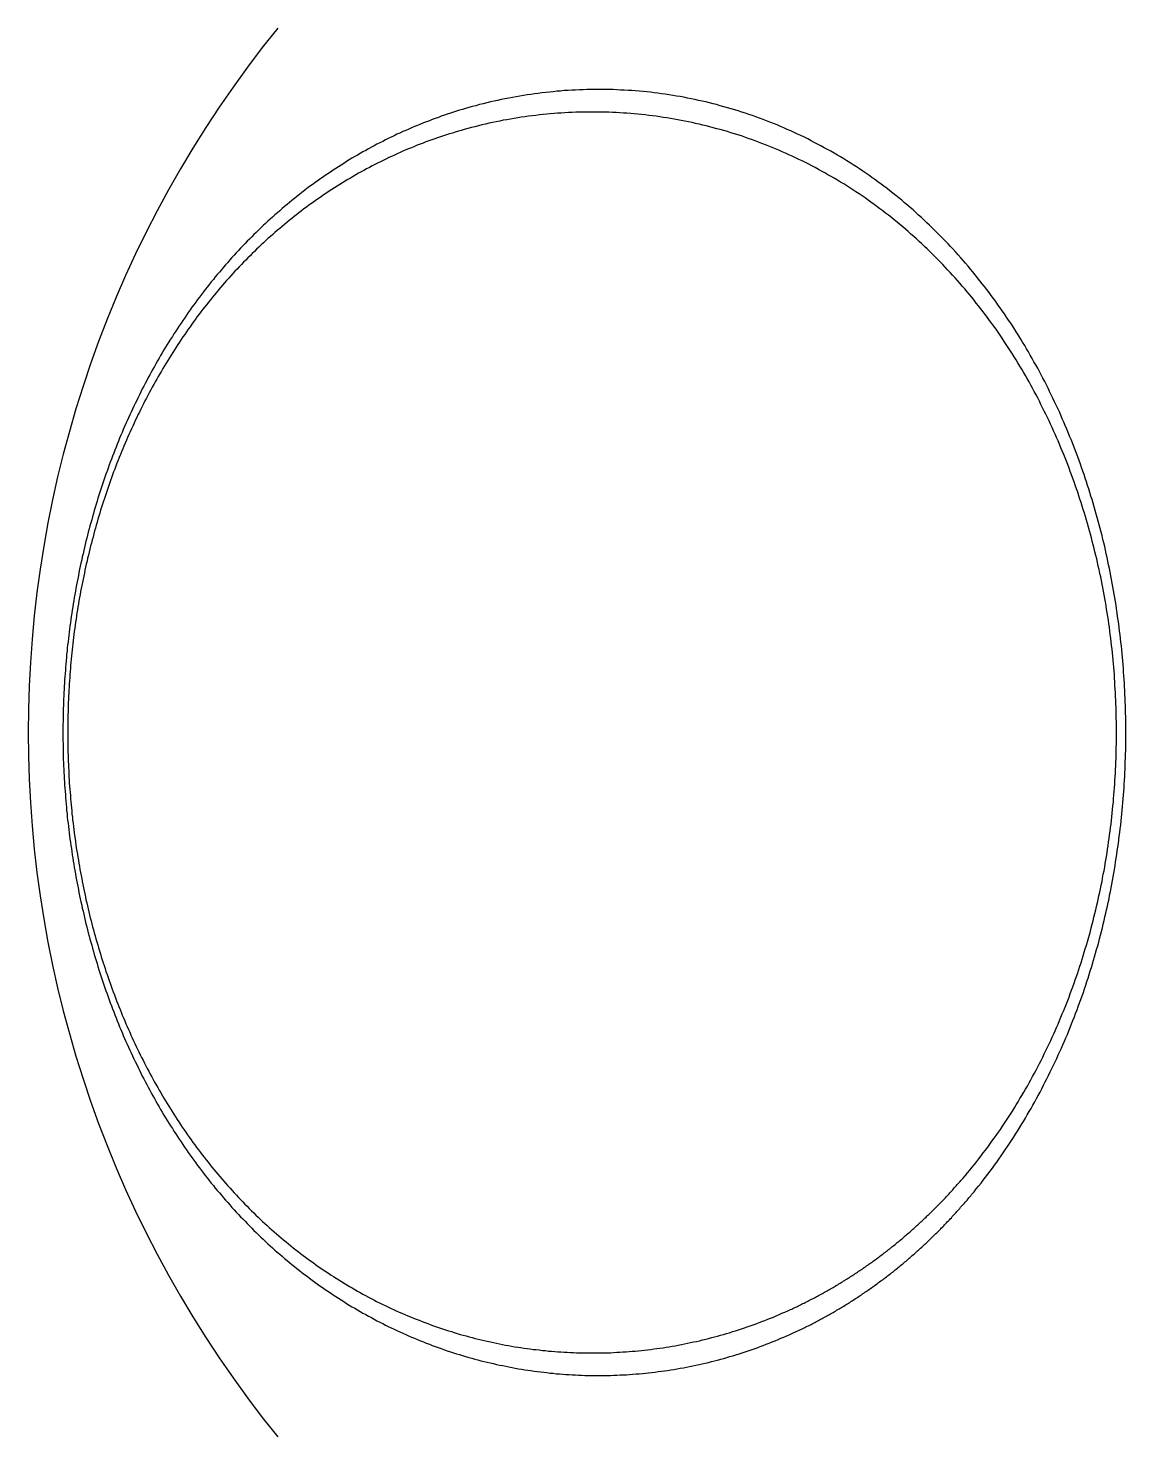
# Model space of a CAD drawing. Header units: millimetres. Extents: x 0 to 3800, y -67 to 2530.
# Drawn here: x 3385.01 to 3393.63, y 900.53 to 911.59 of the extents above; entities that cross this region are included whole.
import ezdxf

# ---------------------------------------------------------------- set-up
doc = ezdxf.new("R2010")
doc.units = ezdxf.units.MM
doc.layers.add('내부선 및 부속', color=4, linetype='Continuous')

msp = doc.modelspace()

# ---------------------------------------------------------------- linework, layer by layer
at = {"layer": '내부선 및 부속', "linetype": 'Continuous', "flags": 128}
for points in [[(3392.416, 902.432), (3392.435, 902.455), (3392.453, 902.478), (3392.471, 902.5), (3392.49, 902.523), (3392.508, 902.547), (3392.526, 902.57), (3392.543, 902.593), (3392.561, 902.617), (3392.579, 902.64), (3392.596, 902.664), (3392.613, 902.688), (3392.63, 902.712), (3392.647, 902.736), (3392.664, 902.76), (3392.68, 902.784), (3392.697, 902.809), (3392.713, 902.833), (3392.729, 902.858), (3392.745, 902.882), (3392.761, 902.907), (3392.777, 902.932), (3392.792, 902.957), (3392.808, 902.982), (3392.823, 903.007), (3392.838, 903.033), (3392.853, 903.058), (3392.868, 903.084), (3392.883, 903.109), (3392.897, 903.135), (3392.912, 903.161), (3392.926, 903.186), (3392.94, 903.212), (3392.954, 903.238), (3392.968, 903.264), (3392.981, 903.291), (3392.995, 903.317), (3393.008, 903.343), (3393.021, 903.369), (3393.034, 903.396), (3393.047, 903.422), (3393.06, 903.449), (3393.073, 903.476), (3393.085, 903.502), (3393.097, 903.529), (3393.11, 903.556), (3393.122, 903.583), (3393.133, 903.61), (3393.145, 903.637), (3393.157, 903.664), (3393.168, 903.691), (3393.179, 903.719), (3393.19, 903.746), (3393.201, 903.773), (3393.212, 903.8), (3393.223, 903.828), (3393.233, 903.855), (3393.244, 903.883), (3393.254, 903.91), (3393.264, 903.938), (3393.274, 903.966), (3393.284, 903.993), (3393.294, 904.021), (3393.303, 904.049), (3393.312, 904.077), (3393.322, 904.105), (3393.331, 904.133), (3393.34, 904.161), (3393.348, 904.189), (3393.357, 904.217), (3393.366, 904.245), (3393.374, 904.273), (3393.382, 904.301), (3393.39, 904.329), (3393.398, 904.357), (3393.406, 904.386), (3393.414, 904.414), (3393.421, 904.442), (3393.428, 904.471), (3393.436, 904.499), (3393.443, 904.528), (3393.45, 904.556), (3393.456, 904.585), (3393.463, 904.613), (3393.47, 904.642), (3393.476, 904.67), (3393.482, 904.699), (3393.489, 904.728), (3393.495, 904.756), (3393.5, 904.785), (3393.506, 904.814), (3393.512, 904.843), (3393.517, 904.871), (3393.523, 904.9), (3393.528, 904.929), (3393.533, 904.958), (3393.538, 904.987), (3393.543, 905.016), (3393.547, 905.045), (3393.552, 905.074), (3393.556, 905.103), (3393.556, 905.103), (3393.56, 905.132), (3393.565, 905.161), (3393.569, 905.19), (3393.572, 905.219), (3393.576, 905.248), (3393.58, 905.277), (3393.583, 905.306), (3393.587, 905.336), (3393.59, 905.365), (3393.593, 905.394), (3393.596, 905.423), (3393.599, 905.452), (3393.601, 905.482), (3393.604, 905.511), (3393.606, 905.54), (3393.608, 905.569), (3393.611, 905.599), (3393.613, 905.628), (3393.615, 905.657), (3393.616, 905.687), (3393.618, 905.716), (3393.619, 905.745), (3393.621, 905.774), (3393.622, 905.804), (3393.623, 905.833), (3393.624, 905.862), (3393.625, 905.892), (3393.626, 905.921), (3393.626, 905.95), (3393.627, 905.98), (3393.627, 906.009), (3393.627, 906.039), (3393.627, 906.068), (3393.627, 906.097), (3393.627, 906.127), (3393.626, 906.156), (3393.626, 906.185), (3393.625, 906.215), (3393.625, 906.244), (3393.624, 906.273), (3393.623, 906.303), (3393.621, 906.332), (3393.62, 906.361), (3393.619, 906.391), (3393.617, 906.42), (3393.616, 906.449), (3393.614, 906.478), (3393.612, 906.508), (3393.61, 906.537), (3393.608, 906.566), (3393.605, 906.596), (3393.603, 906.625), (3393.6, 906.654), (3393.598, 906.683), (3393.595, 906.712), (3393.592, 906.742), (3393.589, 906.771), (3393.585, 906.8), (3393.582, 906.829), (3393.578, 906.858), (3393.575, 906.887), (3393.571, 906.916), (3393.567, 906.945), (3393.563, 906.974), (3393.559, 907.003), (3393.555, 907.032), (3393.55, 907.061), (3393.545, 907.09), (3393.541, 907.119), (3393.536, 907.148), (3393.531, 907.177), (3393.526, 907.206), (3393.521, 907.235), (3393.515, 907.264), (3393.51, 907.293), (3393.504, 907.321), (3393.498, 907.35), (3393.492, 907.379), (3393.486, 907.408), (3393.48, 907.436), (3393.474, 907.465), (3393.467, 907.493), (3393.461, 907.522), (3393.454, 907.551), (3393.447, 907.579), (3393.44, 907.608), (3393.433, 907.636), (3393.425, 907.665), (3393.418, 907.693), (3393.41, 907.721), (3393.403, 907.75), (3393.395, 907.778), (3393.387, 907.806), (3393.379, 907.834), (3393.37, 907.863), (3393.362, 907.891), (3393.353, 907.919), (3393.345, 907.947), (3393.336, 907.975), (3393.327, 908.003), (3393.327, 908.003), (3393.318, 908.031), (3393.308, 908.059), (3393.299, 908.087), (3393.289, 908.115), (3393.28, 908.142), (3393.27, 908.17), (3393.26, 908.198), (3393.25, 908.226), (3393.239, 908.253), (3393.229, 908.281), (3393.218, 908.308), (3393.208, 908.336), (3393.197, 908.363), (3393.186, 908.39), (3393.175, 908.418), (3393.163, 908.445), (3393.152, 908.472), (3393.14, 908.499), (3393.128, 908.526), (3393.117, 908.553), (3393.105, 908.58), (3393.092, 908.607), (3393.08, 908.633), (3393.068, 908.66), (3393.055, 908.687), (3393.042, 908.713), (3393.029, 908.74), (3393.016, 908.766), (3393.003, 908.792), (3392.99, 908.819), (3392.976, 908.845), (3392.962, 908.871), (3392.949, 908.897), (3392.935, 908.923), (3392.92, 908.949), (3392.906, 908.974), (3392.892, 909), (3392.877, 909.026), (3392.862, 909.051), (3392.848, 909.076), (3392.833, 909.102), (3392.817, 909.127), (3392.802, 909.152), (3392.787, 909.177), (3392.771, 909.202), (3392.755, 909.227), (3392.739, 909.252), (3392.723, 909.276), (3392.707, 909.301), (3392.69, 909.325), (3392.674, 909.35), (3392.657, 909.374), (3392.64, 909.398), (3392.623, 909.422), (3392.606, 909.446), (3392.589, 909.47), (3392.571, 909.494), (3392.554, 909.517), (3392.536, 909.541), (3392.518, 909.564), (3392.5, 909.587), (3392.482, 909.61), (3392.463, 909.634), (3392.445, 909.656), (3392.426, 909.679), (3392.407, 909.702), (3392.388, 909.724), (3392.369, 909.747), (3392.35, 909.769), (3392.331, 909.791), (3392.311, 909.813), (3392.291, 909.835), (3392.271, 909.857), (3392.251, 909.878), (3392.231, 909.9), (3392.211, 909.921), (3392.19, 909.942), (3392.17, 909.963), (3392.149, 909.984), (3392.128, 910.005), (3392.107, 910.026), (3392.086, 910.046), (3392.065, 910.066), (3392.043, 910.087), (3392.022, 910.107), (3392, 910.126), (3391.978, 910.146), (3391.956, 910.166), (3391.934, 910.185), (3391.912, 910.204), (3391.889, 910.223), (3391.867, 910.242), (3391.844, 910.261), (3391.821, 910.279), (3391.798, 910.298), (3391.775, 910.316), (3391.752, 910.334), (3391.728, 910.352), (3391.705, 910.369), (3391.681, 910.387), (3391.681, 910.387), (3391.657, 910.404), (3391.633, 910.421), (3391.609, 910.438), (3391.585, 910.455), (3391.561, 910.471), (3391.536, 910.488), (3391.512, 910.504), (3391.487, 910.52), (3391.462, 910.536), (3391.437, 910.551), (3391.412, 910.567), (3391.387, 910.582), (3391.362, 910.597), (3391.336, 910.612), (3391.311, 910.627), (3391.285, 910.641), (3391.259, 910.655), (3391.233, 910.669), (3391.207, 910.683), (3391.181, 910.697), (3391.155, 910.71), (3391.129, 910.724), (3391.103, 910.737), (3391.076, 910.75), (3391.049, 910.762), (3391.023, 910.775), (3390.996, 910.787), (3390.969, 910.799), (3390.942, 910.811), (3390.915, 910.822), (3390.888, 910.834), (3390.861, 910.845), (3390.833, 910.856), (3390.806, 910.866), (3390.779, 910.877), (3390.751, 910.887), (3390.723, 910.897), (3390.696, 910.907), (3390.668, 910.917), (3390.64, 910.926), (3390.612, 910.935), (3390.584, 910.944), (3390.556, 910.953), (3390.528, 910.961), (3390.499, 910.969), (3390.471, 910.977), (3390.443, 910.985), (3390.414, 910.993), (3390.386, 911), (3390.357, 911.007), (3390.329, 911.014), (3390.3, 911.021), (3390.271, 911.027), (3390.243, 911.033), (3390.214, 911.039), (3390.185, 911.045), (3390.156, 911.051), (3390.127, 911.056), (3390.098, 911.061), (3390.069, 911.066), (3390.04, 911.07), (3390.011, 911.075), (3389.982, 911.079), (3389.953, 911.083), (3389.924, 911.086), (3389.894, 911.09), (3389.865, 911.093), (3389.836, 911.096), (3389.806, 911.098), (3389.777, 911.101), (3389.748, 911.103), (3389.718, 911.105), (3389.689, 911.107), (3389.66, 911.108), (3389.63, 911.11), (3389.601, 911.111), (3389.571, 911.111), (3389.542, 911.112), (3389.513, 911.112), (3389.483, 911.112), (3389.454, 911.112), (3389.424, 911.112), (3389.395, 911.111), (3389.365, 911.11), (3389.336, 911.109), (3389.306, 911.108), (3389.277, 911.106), (3389.248, 911.105), (3389.218, 911.103), (3389.189, 911.1), (3389.16, 911.098), (3389.13, 911.095), (3389.101, 911.092), (3389.072, 911.089), (3389.042, 911.086), (3389.013, 911.082), (3388.984, 911.078), (3388.955, 911.074), (3388.926, 911.07), (3388.897, 911.065), (3388.897, 911.065), (3388.868, 911.06), (3388.839, 911.055), (3388.81, 911.05), (3388.781, 911.045), (3388.752, 911.039), (3388.723, 911.033), (3388.694, 911.027), (3388.666, 911.021), (3388.637, 911.014), (3388.609, 911.007), (3388.58, 911), (3388.552, 910.993), (3388.523, 910.985), (3388.495, 910.978), (3388.467, 910.97), (3388.467, 910.97)], [(3388.467, 910.97), (3388.443, 910.963), (3388.419, 910.956), (3388.395, 910.949), (3388.371, 910.941), (3388.347, 910.934), (3388.323, 910.926), (3388.299, 910.918), (3388.276, 910.91), (3388.252, 910.902), (3388.229, 910.893), (3388.205, 910.885), (3388.181, 910.876), (3388.158, 910.867), (3388.135, 910.858), (3388.111, 910.849), (3388.088, 910.84), (3388.065, 910.83), (3388.042, 910.821), (3388.019, 910.811), (3387.996, 910.801), (3387.973, 910.791), (3387.95, 910.781), (3387.927, 910.77), (3387.904, 910.76), (3387.882, 910.749), (3387.859, 910.738), (3387.836, 910.727), (3387.814, 910.716), (3387.792, 910.705), (3387.769, 910.694), (3387.747, 910.682), (3387.725, 910.67), (3387.703, 910.659), (3387.681, 910.647), (3387.659, 910.634), (3387.637, 910.622), (3387.615, 910.61), (3387.593, 910.597), (3387.572, 910.585), (3387.55, 910.572), (3387.529, 910.559), (3387.507, 910.546), (3387.486, 910.532), (3387.465, 910.519), (3387.444, 910.506), (3387.423, 910.492), (3387.402, 910.478), (3387.381, 910.464), (3387.36, 910.45), (3387.34, 910.436), (3387.319, 910.422), (3387.299, 910.407), (3387.278, 910.393), (3387.258, 910.378), (3387.238, 910.364), (3387.218, 910.349), (3387.197, 910.334), (3387.178, 910.318), (3387.158, 910.303), (3387.138, 910.288), (3387.118, 910.272), (3387.099, 910.257), (3387.079, 910.241), (3387.06, 910.225), (3387.041, 910.209), (3387.021, 910.193), (3387.002, 910.177), (3386.983, 910.16), (3386.965, 910.144), (3386.946, 910.127), (3386.927, 910.11), (3386.908, 910.094), (3386.89, 910.077), (3386.872, 910.06), (3386.853, 910.043), (3386.835, 910.025), (3386.817, 910.008), (3386.799, 909.99), (3386.781, 909.973), (3386.764, 909.955), (3386.746, 909.937), (3386.728, 909.92), (3386.711, 909.902), (3386.693, 909.884), (3386.676, 909.865), (3386.659, 909.847), (3386.642, 909.829), (3386.625, 909.81), (3386.608, 909.792), (3386.592, 909.773), (3386.575, 909.754), (3386.558, 909.735), (3386.542, 909.716), (3386.526, 909.697), (3386.509, 909.678), (3386.493, 909.659), (3386.477, 909.64), (3386.462, 909.62), (3386.446, 909.601), (3386.43, 909.581), (3386.43, 909.581), (3386.415, 909.562), (3386.399, 909.542), (3386.384, 909.522), (3386.369, 909.502), (3386.354, 909.482), (3386.338, 909.462), (3386.324, 909.442), (3386.309, 909.422), (3386.294, 909.402), (3386.28, 909.381), (3386.265, 909.361), (3386.251, 909.34), (3386.237, 909.32), (3386.222, 909.299), (3386.208, 909.278), (3386.194, 909.257), (3386.181, 909.236), (3386.167, 909.215), (3386.153, 909.194), (3386.14, 909.173), (3386.126, 909.152), (3386.113, 909.131), (3386.1, 909.109), (3386.087, 909.088), (3386.074, 909.067), (3386.061, 909.045), (3386.048, 909.024), (3386.036, 909.002), (3386.023, 908.98), (3386.011, 908.958), (3385.999, 908.937), (3385.986, 908.915), (3385.974, 908.893), (3385.962, 908.871), (3385.951, 908.849), (3385.939, 908.826), (3385.927, 908.804), (3385.916, 908.782), (3385.904, 908.76), (3385.893, 908.737), (3385.882, 908.715), (3385.871, 908.692), (3385.86, 908.67), (3385.849, 908.647), (3385.838, 908.625), (3385.827, 908.602), (3385.817, 908.579), (3385.806, 908.557), (3385.796, 908.534), (3385.786, 908.511), (3385.775, 908.488), (3385.765, 908.465), (3385.755, 908.442), (3385.746, 908.419), (3385.736, 908.396), (3385.726, 908.373), (3385.717, 908.35), (3385.707, 908.326), (3385.698, 908.303), (3385.689, 908.28), (3385.68, 908.256), (3385.671, 908.233), (3385.662, 908.21), (3385.653, 908.186), (3385.645, 908.163), (3385.636, 908.139), (3385.628, 908.115), (3385.619, 908.092), (3385.611, 908.068), (3385.603, 908.044), (3385.595, 908.021), (3385.587, 907.997), (3385.579, 907.973), (3385.571, 907.949), (3385.564, 907.925), (3385.556, 907.902), (3385.549, 907.878), (3385.542, 907.854), (3385.534, 907.83), (3385.527, 907.806), (3385.52, 907.782), (3385.513, 907.757), (3385.507, 907.733), (3385.5, 907.709), (3385.493, 907.685), (3385.487, 907.661), (3385.48, 907.636), (3385.474, 907.612), (3385.468, 907.588), (3385.462, 907.564), (3385.456, 907.539), (3385.45, 907.515), (3385.444, 907.491), (3385.439, 907.466), (3385.433, 907.442), (3385.428, 907.417), (3385.422, 907.393), (3385.417, 907.368), (3385.412, 907.344), (3385.407, 907.319), (3385.407, 907.319), (3385.402, 907.295), (3385.397, 907.27), (3385.392, 907.245), (3385.388, 907.221), (3385.383, 907.196), (3385.379, 907.172), (3385.374, 907.147), (3385.37, 907.122), (3385.366, 907.097), (3385.362, 907.073), (3385.358, 907.048), (3385.354, 907.023), (3385.35, 906.998), (3385.346, 906.974), (3385.343, 906.949), (3385.339, 906.924), (3385.336, 906.899), (3385.333, 906.874), (3385.33, 906.85), (3385.327, 906.825), (3385.324, 906.8), (3385.321, 906.775), (3385.318, 906.75), (3385.315, 906.725), (3385.313, 906.7), (3385.31, 906.675), (3385.308, 906.65), (3385.306, 906.625), (3385.304, 906.6), (3385.302, 906.575), (3385.3, 906.55), (3385.298, 906.525), (3385.296, 906.5), (3385.294, 906.475), (3385.293, 906.45), (3385.291, 906.425), (3385.29, 906.4), (3385.289, 906.375), (3385.287, 906.35), (3385.286, 906.325), (3385.285, 906.3), (3385.285, 906.275), (3385.284, 906.25), (3385.283, 906.225), (3385.282, 906.2), (3385.282, 906.175), (3385.282, 906.15), (3385.281, 906.125), (3385.281, 906.1), (3385.281, 906.075), (3385.281, 906.05), (3385.281, 906.024), (3385.281, 905.999), (3385.282, 905.974), (3385.282, 905.949), (3385.282, 905.924), (3385.283, 905.899), (3385.284, 905.874), (3385.284, 905.849), (3385.285, 905.824), (3385.286, 905.799), (3385.287, 905.774), (3385.289, 905.749), (3385.29, 905.724), (3385.291, 905.699), (3385.293, 905.674), (3385.294, 905.649), (3385.296, 905.624), (3385.298, 905.599), (3385.3, 905.574), (3385.302, 905.549), (3385.304, 905.524), (3385.306, 905.499), (3385.308, 905.474), (3385.31, 905.449), (3385.313, 905.424), (3385.315, 905.399), (3385.318, 905.374), (3385.321, 905.349), (3385.324, 905.324), (3385.327, 905.3), (3385.33, 905.275), (3385.333, 905.25), (3385.336, 905.225), (3385.34, 905.2), (3385.343, 905.175), (3385.347, 905.151), (3385.35, 905.126), (3385.354, 905.101), (3385.358, 905.076), (3385.362, 905.051), (3385.366, 905.027), (3385.37, 905.002), (3385.374, 904.977), (3385.379, 904.953), (3385.383, 904.928), (3385.388, 904.903), (3385.392, 904.879), (3385.397, 904.854), (3385.402, 904.829), (3385.402, 904.829), (3385.407, 904.805), (3385.412, 904.78), (3385.417, 904.756), (3385.422, 904.731), (3385.428, 904.707), (3385.433, 904.682), (3385.439, 904.658), (3385.444, 904.634), (3385.45, 904.609), (3385.456, 904.585), (3385.462, 904.56), (3385.468, 904.536), (3385.474, 904.512), (3385.48, 904.488), (3385.487, 904.463), (3385.493, 904.439), (3385.5, 904.415), (3385.507, 904.391), (3385.513, 904.367), (3385.52, 904.343), (3385.527, 904.319), (3385.534, 904.294), (3385.542, 904.27), (3385.549, 904.247), (3385.556, 904.223), (3385.564, 904.199), (3385.571, 904.175), (3385.579, 904.151), (3385.587, 904.127), (3385.595, 904.103), (3385.603, 904.08), (3385.611, 904.056), (3385.619, 904.032), (3385.628, 904.009), (3385.636, 903.985), (3385.645, 903.962), (3385.653, 903.938), (3385.662, 903.915), (3385.671, 903.891), (3385.68, 903.868), (3385.689, 903.844), (3385.698, 903.821), (3385.707, 903.798), (3385.717, 903.775), (3385.726, 903.751), (3385.736, 903.728), (3385.746, 903.705), (3385.755, 903.682), (3385.765, 903.659), (3385.775, 903.636), (3385.786, 903.613), (3385.796, 903.59), (3385.806, 903.568), (3385.817, 903.545), (3385.827, 903.522), (3385.838, 903.499), (3385.849, 903.477), (3385.86, 903.454), (3385.871, 903.432), (3385.882, 903.409), (3385.893, 903.387), (3385.904, 903.364), (3385.916, 903.342), (3385.927, 903.32), (3385.939, 903.298), (3385.951, 903.276), (3385.962, 903.253), (3385.974, 903.231), (3385.986, 903.209), (3385.999, 903.188), (3386.011, 903.166), (3386.023, 903.144), (3386.036, 903.122), (3386.048, 903.101), (3386.061, 903.079), (3386.074, 903.057), (3386.087, 903.036), (3386.1, 903.015), (3386.113, 902.993), (3386.126, 902.972), (3386.14, 902.951), (3386.153, 902.93), (3386.167, 902.909), (3386.181, 902.888), (3386.194, 902.867), (3386.208, 902.846), (3386.222, 902.825), (3386.236, 902.805), (3386.251, 902.784), (3386.265, 902.763), (3386.28, 902.743), (3386.294, 902.723), (3386.309, 902.702), (3386.324, 902.682), (3386.338, 902.662), (3386.354, 902.642), (3386.369, 902.622), (3386.384, 902.602), (3386.399, 902.582), (3386.415, 902.562), (3386.415, 902.562), (3386.43, 902.543), (3386.446, 902.523), (3386.462, 902.504), (3386.477, 902.484), (3386.493, 902.465), (3386.51, 902.446), (3386.526, 902.427), (3386.542, 902.408), (3386.558, 902.389), (3386.575, 902.37), (3386.592, 902.351), (3386.608, 902.332), (3386.625, 902.314), (3386.642, 902.295), (3386.659, 902.277), (3386.676, 902.259), (3386.693, 902.241), (3386.711, 902.223), (3386.728, 902.205), (3386.746, 902.187), (3386.763, 902.169), (3386.781, 902.151), (3386.799, 902.134), (3386.817, 902.116), (3386.835, 902.099), (3386.853, 902.082), (3386.872, 902.064), (3386.89, 902.047), (3386.908, 902.031), (3386.927, 902.014), (3386.946, 901.997), (3386.964, 901.98), (3386.983, 901.964), (3387.002, 901.948), (3387.021, 901.931), (3387.041, 901.915), (3387.06, 901.899), (3387.079, 901.883), (3387.099, 901.868), (3387.118, 901.852), (3387.138, 901.836), (3387.158, 901.821), (3387.178, 901.806), (3387.198, 901.791), (3387.218, 901.776), (3387.238, 901.761), (3387.258, 901.746), (3387.278, 901.731), (3387.299, 901.717), (3387.319, 901.702), (3387.34, 901.688), (3387.36, 901.674), (3387.381, 901.66), (3387.402, 901.646), (3387.423, 901.632), (3387.444, 901.618), (3387.465, 901.605), (3387.486, 901.592), (3387.508, 901.578), (3387.529, 901.565), (3387.55, 901.552), (3387.572, 901.54), (3387.593, 901.527), (3387.615, 901.514), (3387.637, 901.502), (3387.659, 901.49), (3387.681, 901.478), (3387.703, 901.466), (3387.725, 901.454), (3387.747, 901.442), (3387.769, 901.431), (3387.792, 901.419), (3387.814, 901.408), (3387.836, 901.397), (3387.859, 901.386), (3387.881, 901.375), (3387.904, 901.364), (3387.927, 901.354), (3387.95, 901.344), (3387.973, 901.333), (3387.995, 901.323), (3388.018, 901.313), (3388.042, 901.304), (3388.065, 901.294), (3388.088, 901.284), (3388.111, 901.275), (3388.134, 901.266), (3388.158, 901.257), (3388.181, 901.248), (3388.205, 901.239), (3388.228, 901.231), (3388.252, 901.223), (3388.276, 901.214), (3388.299, 901.206), (3388.323, 901.198), (3388.347, 901.191), (3388.371, 901.183), (3388.395, 901.176), (3388.419, 901.168), (3388.443, 901.161), (3388.443, 901.161), (3388.467, 901.154), (3388.491, 901.148), (3388.515, 901.141), (3388.539, 901.134), (3388.563, 901.128), (3388.588, 901.122), (3388.612, 901.116), (3388.636, 901.11), (3388.661, 901.105), (3388.685, 901.099), (3388.71, 901.094), (3388.734, 901.089), (3388.759, 901.084), (3388.783, 901.079), (3388.808, 901.074), (3388.833, 901.07), (3388.857, 901.065), (3388.882, 901.061), (3388.907, 901.057), (3388.932, 901.053), (3388.956, 901.05), (3388.981, 901.046), (3389.006, 901.043), (3389.031, 901.04), (3389.056, 901.037), (3389.081, 901.034), (3389.105, 901.031), (3389.13, 901.029), (3389.155, 901.026), (3389.18, 901.024), (3389.205, 901.022), (3389.23, 901.02), (3389.255, 901.019), (3389.28, 901.017), (3389.305, 901.016), (3389.33, 901.015), (3389.355, 901.014), (3389.38, 901.013), (3389.405, 901.013), (3389.43, 901.012), (3389.455, 901.012), (3389.48, 901.012), (3389.506, 901.012), (3389.531, 901.012), (3389.556, 901.012), (3389.581, 901.013), (3389.606, 901.014), (3389.631, 901.015), (3389.656, 901.016), (3389.681, 901.017), (3389.706, 901.018), (3389.731, 901.02), (3389.756, 901.022), (3389.781, 901.024), (3389.806, 901.026), (3389.831, 901.028), (3389.856, 901.03), (3389.88, 901.033), (3389.905, 901.036), (3389.93, 901.039), (3389.955, 901.042), (3389.98, 901.045), (3390.005, 901.049), (3390.029, 901.052), (3390.054, 901.056), (3390.079, 901.06), (3390.104, 901.064), (3390.128, 901.069), (3390.153, 901.073), (3390.178, 901.078), (3390.202, 901.082), (3390.227, 901.087), (3390.251, 901.093), (3390.276, 901.098), (3390.3, 901.103), (3390.325, 901.109), (3390.349, 901.115), (3390.373, 901.121), (3390.398, 901.127), (3390.422, 901.133), (3390.446, 901.14), (3390.47, 901.146), (3390.494, 901.153), (3390.518, 901.16), (3390.542, 901.167), (3390.566, 901.175), (3390.59, 901.182), (3390.614, 901.19), (3390.638, 901.198), (3390.662, 901.206), (3390.686, 901.214), (3390.709, 901.222), (3390.733, 901.23), (3390.756, 901.239), (3390.78, 901.248), (3390.803, 901.257), (3390.827, 901.266), (3390.85, 901.275), (3390.873, 901.284), (3390.896, 901.294), (3390.896, 901.294), (3390.919, 901.304), (3390.942, 901.313), (3390.965, 901.323), (3390.988, 901.334), (3391.011, 901.344), (3391.034, 901.354), (3391.056, 901.365), (3391.056, 901.365)], [(3392.346, 902.559), (3392.365, 902.581), (3392.383, 902.603), (3392.402, 902.625), (3392.42, 902.647), (3392.438, 902.669), (3392.456, 902.692), (3392.473, 902.714), (3392.491, 902.737), (3392.508, 902.76), (3392.525, 902.782), (3392.543, 902.805), (3392.559, 902.828), (3392.576, 902.852), (3392.593, 902.875), (3392.609, 902.898), (3392.626, 902.922), (3392.642, 902.945), (3392.658, 902.969), (3392.674, 902.993), (3392.69, 903.017), (3392.706, 903.041), (3392.721, 903.065), (3392.736, 903.089), (3392.752, 903.113), (3392.767, 903.137), (3392.782, 903.162), (3392.796, 903.186), (3392.811, 903.211), (3392.825, 903.236), (3392.84, 903.26), (3392.854, 903.285), (3392.868, 903.31), (3392.882, 903.335), (3392.895, 903.36), (3392.909, 903.386), (3392.922, 903.411), (3392.936, 903.436), (3392.949, 903.462), (3392.962, 903.487), (3392.975, 903.513), (3392.987, 903.538), (3393, 903.564), (3393.012, 903.59), (3393.025, 903.616), (3393.037, 903.642), (3393.049, 903.668), (3393.061, 903.694), (3393.072, 903.72), (3393.084, 903.746), (3393.095, 903.772), (3393.106, 903.799), (3393.117, 903.825), (3393.128, 903.851), (3393.139, 903.878), (3393.15, 903.904), (3393.16, 903.931), (3393.171, 903.958), (3393.181, 903.984), (3393.191, 904.011), (3393.201, 904.038), (3393.211, 904.065), (3393.221, 904.092), (3393.23, 904.119), (3393.239, 904.146), (3393.249, 904.173), (3393.258, 904.2), (3393.267, 904.227), (3393.276, 904.254), (3393.284, 904.282), (3393.293, 904.309), (3393.301, 904.336), (3393.309, 904.364), (3393.317, 904.391), (3393.325, 904.419), (3393.333, 904.446), (3393.341, 904.474), (3393.349, 904.501), (3393.356, 904.529), (3393.363, 904.557), (3393.37, 904.584), (3393.377, 904.612), (3393.384, 904.64), (3393.391, 904.668), (3393.397, 904.696), (3393.404, 904.724), (3393.41, 904.751), (3393.416, 904.779), (3393.422, 904.807), (3393.428, 904.835), (3393.434, 904.863), (3393.44, 904.891), (3393.445, 904.919), (3393.45, 904.948), (3393.456, 904.976), (3393.461, 905.004), (3393.466, 905.032), (3393.47, 905.06), (3393.475, 905.088), (3393.48, 905.117), (3393.484, 905.145), (3393.484, 905.145), (3393.488, 905.173), (3393.492, 905.202), (3393.496, 905.23), (3393.5, 905.258), (3393.504, 905.287), (3393.508, 905.315), (3393.511, 905.343), (3393.514, 905.372), (3393.517, 905.4), (3393.52, 905.429), (3393.523, 905.457), (3393.526, 905.486), (3393.529, 905.514), (3393.531, 905.543), (3393.534, 905.571), (3393.536, 905.6), (3393.538, 905.628), (3393.54, 905.657), (3393.542, 905.685), (3393.543, 905.714), (3393.545, 905.743), (3393.546, 905.771), (3393.548, 905.8), (3393.549, 905.828), (3393.55, 905.857), (3393.551, 905.886), (3393.552, 905.914), (3393.552, 905.943), (3393.553, 905.972), (3393.553, 906), (3393.553, 906.029), (3393.553, 906.058), (3393.553, 906.086), (3393.553, 906.115), (3393.553, 906.144), (3393.552, 906.172), (3393.552, 906.201), (3393.551, 906.23), (3393.55, 906.259), (3393.549, 906.287), (3393.548, 906.316), (3393.547, 906.345), (3393.546, 906.373), (3393.544, 906.402), (3393.542, 906.431), (3393.541, 906.459), (3393.539, 906.488), (3393.537, 906.517), (3393.535, 906.545), (3393.532, 906.574), (3393.53, 906.602), (3393.527, 906.631), (3393.524, 906.66), (3393.522, 906.688), (3393.519, 906.717), (3393.515, 906.745), (3393.512, 906.774), (3393.509, 906.802), (3393.505, 906.831), (3393.501, 906.859), (3393.498, 906.888), (3393.494, 906.916), (3393.49, 906.945), (3393.485, 906.973), (3393.481, 907.002), (3393.476, 907.03), (3393.472, 907.058), (3393.467, 907.087), (3393.462, 907.115), (3393.457, 907.143), (3393.452, 907.172), (3393.446, 907.2), (3393.441, 907.228), (3393.435, 907.256), (3393.43, 907.284), (3393.424, 907.312), (3393.418, 907.341), (3393.411, 907.369), (3393.405, 907.397), (3393.399, 907.425), (3393.392, 907.453), (3393.385, 907.481), (3393.378, 907.508), (3393.371, 907.536), (3393.364, 907.564), (3393.357, 907.592), (3393.349, 907.62), (3393.342, 907.647), (3393.334, 907.675), (3393.326, 907.703), (3393.318, 907.73), (3393.31, 907.758), (3393.302, 907.785), (3393.293, 907.813), (3393.285, 907.84), (3393.276, 907.868), (3393.267, 907.895), (3393.258, 907.922), (3393.249, 907.95), (3393.24, 907.977), (3393.24, 907.977), (3393.23, 908.004), (3393.221, 908.031), (3393.211, 908.058), (3393.201, 908.085), (3393.191, 908.112), (3393.181, 908.139), (3393.171, 908.166), (3393.16, 908.193), (3393.15, 908.219), (3393.139, 908.246), (3393.128, 908.273), (3393.117, 908.299), (3393.106, 908.326), (3393.095, 908.352), (3393.083, 908.379), (3393.072, 908.405), (3393.06, 908.431), (3393.048, 908.457), (3393.036, 908.483), (3393.024, 908.509), (3393.012, 908.535), (3392.999, 908.561), (3392.987, 908.587), (3392.974, 908.613), (3392.961, 908.638), (3392.948, 908.664), (3392.935, 908.69), (3392.922, 908.715), (3392.908, 908.74), (3392.895, 908.766), (3392.881, 908.791), (3392.867, 908.816), (3392.853, 908.841), (3392.839, 908.866), (3392.824, 908.891), (3392.81, 908.915), (3392.795, 908.94), (3392.78, 908.965), (3392.765, 908.989), (3392.75, 909.013), (3392.735, 909.038), (3392.72, 909.062), (3392.704, 909.086), (3392.688, 909.11), (3392.673, 909.134), (3392.657, 909.158), (3392.64, 909.182), (3392.624, 909.205), (3392.608, 909.229), (3392.591, 909.252), (3392.574, 909.275), (3392.557, 909.299), (3392.54, 909.322), (3392.523, 909.345), (3392.506, 909.367), (3392.488, 909.39), (3392.471, 909.413), (3392.453, 909.435), (3392.435, 909.458), (3392.417, 909.48), (3392.399, 909.502), (3392.38, 909.524), (3392.362, 909.546), (3392.343, 909.568), (3392.324, 909.59), (3392.305, 909.611), (3392.286, 909.633), (3392.267, 909.654), (3392.248, 909.675), (3392.228, 909.696), (3392.208, 909.717), (3392.189, 909.738), (3392.169, 909.759), (3392.149, 909.779), (3392.128, 909.8), (3392.108, 909.82), (3392.088, 909.84), (3392.067, 909.86), (3392.046, 909.88), (3392.025, 909.899), (3392.004, 909.919), (3391.983, 909.938), (3391.962, 909.958), (3391.94, 909.977), (3391.919, 909.996), (3391.897, 910.014), (3391.875, 910.033), (3391.853, 910.051), (3391.831, 910.07), (3391.809, 910.088), (3391.786, 910.106), (3391.764, 910.124), (3391.741, 910.141), (3391.719, 910.159), (3391.696, 910.176), (3391.673, 910.193), (3391.65, 910.21), (3391.626, 910.227), (3391.603, 910.244), (3391.579, 910.26), (3391.579, 910.26), (3391.556, 910.276), (3391.532, 910.292), (3391.508, 910.308), (3391.484, 910.324), (3391.46, 910.34), (3391.436, 910.355), (3391.412, 910.37), (3391.387, 910.385), (3391.363, 910.4), (3391.338, 910.415), (3391.313, 910.429), (3391.288, 910.443), (3391.263, 910.458), (3391.238, 910.471), (3391.213, 910.485), (3391.188, 910.499), (3391.162, 910.512), (3391.137, 910.525), (3391.111, 910.538), (3391.085, 910.551), (3391.06, 910.563), (3391.034, 910.576), (3391.008, 910.588), (3390.982, 910.6), (3390.955, 910.612), (3390.929, 910.623), (3390.903, 910.635), (3390.876, 910.646), (3390.85, 910.657), (3390.823, 910.668), (3390.797, 910.678), (3390.77, 910.689), (3390.743, 910.699), (3390.716, 910.709), (3390.689, 910.719), (3390.662, 910.728), (3390.635, 910.737), (3390.608, 910.747), (3390.581, 910.755), (3390.553, 910.764), (3390.526, 910.773), (3390.498, 910.781), (3390.471, 910.789), (3390.443, 910.797), (3390.416, 910.804), (3390.388, 910.812), (3390.36, 910.819), (3390.333, 910.826), (3390.305, 910.833), (3390.277, 910.839), (3390.249, 910.846), (3390.221, 910.852), (3390.193, 910.858), (3390.165, 910.864), (3390.136, 910.869), (3390.108, 910.874), (3390.08, 910.879), (3390.052, 910.884), (3390.024, 910.889), (3389.995, 910.893), (3389.967, 910.898), (3389.938, 910.902), (3389.91, 910.905), (3389.882, 910.909), (3389.853, 910.912), (3389.825, 910.915), (3389.796, 910.918), (3389.767, 910.921), (3389.739, 910.923), (3389.71, 910.925), (3389.682, 910.927), (3389.653, 910.929), (3389.624, 910.931), (3389.596, 910.932), (3389.567, 910.933), (3389.538, 910.934), (3389.51, 910.935), (3389.481, 910.935), (3389.452, 910.935), (3389.424, 910.935), (3389.395, 910.935), (3389.366, 910.935), (3389.337, 910.934), (3389.309, 910.933), (3389.28, 910.932), (3389.251, 910.931), (3389.223, 910.929), (3389.194, 910.927), (3389.165, 910.926), (3389.137, 910.923), (3389.108, 910.921), (3389.08, 910.918), (3389.051, 910.915), (3389.022, 910.912), (3388.994, 910.909), (3388.965, 910.906), (3388.937, 910.902), (3388.909, 910.898), (3388.88, 910.894), (3388.852, 910.889), (3388.852, 910.889), (3388.824, 910.885), (3388.795, 910.88), (3388.767, 910.875), (3388.739, 910.87), (3388.711, 910.864), (3388.683, 910.858), (3388.655, 910.853), (3388.627, 910.847), (3388.599, 910.84), (3388.571, 910.834), (3388.543, 910.827), (3388.515, 910.82), (3388.488, 910.813), (3388.46, 910.805), (3388.432, 910.798), (3388.432, 910.798)], [(3388.432, 910.798), (3388.409, 910.791), (3388.386, 910.784), (3388.362, 910.778), (3388.339, 910.77), (3388.316, 910.763), (3388.292, 910.756), (3388.269, 910.748), (3388.246, 910.741), (3388.223, 910.733), (3388.2, 910.725), (3388.177, 910.717), (3388.154, 910.708), (3388.131, 910.7), (3388.109, 910.691), (3388.086, 910.682), (3388.063, 910.674), (3388.041, 910.665), (3388.018, 910.655), (3387.995, 910.646), (3387.973, 910.637), (3387.951, 910.627), (3387.928, 910.617), (3387.906, 910.607), (3387.884, 910.597), (3387.862, 910.587), (3387.839, 910.577), (3387.817, 910.566), (3387.796, 910.555), (3387.774, 910.545), (3387.752, 910.534), (3387.73, 910.523), (3387.708, 910.512), (3387.687, 910.5), (3387.665, 910.489), (3387.644, 910.477), (3387.623, 910.465), (3387.601, 910.454), (3387.58, 910.442), (3387.559, 910.429), (3387.538, 910.417), (3387.517, 910.405), (3387.496, 910.392), (3387.475, 910.379), (3387.455, 910.367), (3387.434, 910.354), (3387.413, 910.341), (3387.393, 910.327), (3387.372, 910.314), (3387.352, 910.301), (3387.332, 910.287), (3387.312, 910.273), (3387.292, 910.259), (3387.272, 910.245), (3387.252, 910.231), (3387.232, 910.217), (3387.212, 910.203), (3387.193, 910.188), (3387.173, 910.174), (3387.154, 910.159), (3387.134, 910.144), (3387.115, 910.129), (3387.096, 910.114), (3387.077, 910.099), (3387.058, 910.084), (3387.039, 910.068), (3387.02, 910.053), (3387.002, 910.037), (3386.983, 910.021), (3386.965, 910.006), (3386.946, 909.99), (3386.928, 909.974), (3386.91, 909.957), (3386.891, 909.941), (3386.873, 909.925), (3386.856, 909.908), (3386.838, 909.891), (3386.82, 909.875), (3386.802, 909.858), (3386.785, 909.841), (3386.767, 909.824), (3386.75, 909.807), (3386.733, 909.789), (3386.716, 909.772), (3386.699, 909.755), (3386.682, 909.737), (3386.665, 909.719), (3386.648, 909.702), (3386.632, 909.684), (3386.615, 909.666), (3386.599, 909.648), (3386.583, 909.63), (3386.566, 909.612), (3386.55, 909.593), (3386.534, 909.575), (3386.518, 909.556), (3386.503, 909.538), (3386.487, 909.519), (3386.471, 909.5), (3386.456, 909.481), (3386.441, 909.463), (3386.441, 909.463), (3386.425, 909.443), (3386.41, 909.424), (3386.395, 909.405), (3386.38, 909.386), (3386.365, 909.367), (3386.351, 909.347), (3386.336, 909.328), (3386.322, 909.308), (3386.307, 909.288), (3386.293, 909.269), (3386.279, 909.249), (3386.265, 909.229), (3386.251, 909.209), (3386.237, 909.189), (3386.223, 909.169), (3386.209, 909.149), (3386.196, 909.128), (3386.182, 909.108), (3386.169, 909.088), (3386.156, 909.067), (3386.143, 909.047), (3386.13, 909.026), (3386.117, 909.005), (3386.104, 908.984), (3386.091, 908.964), (3386.079, 908.943), (3386.066, 908.922), (3386.054, 908.901), (3386.042, 908.88), (3386.029, 908.859), (3386.017, 908.837), (3386.005, 908.816), (3385.994, 908.795), (3385.982, 908.773), (3385.97, 908.752), (3385.959, 908.731), (3385.947, 908.709), (3385.936, 908.687), (3385.925, 908.666), (3385.914, 908.644), (3385.903, 908.622), (3385.892, 908.601), (3385.881, 908.579), (3385.87, 908.557), (3385.86, 908.535), (3385.849, 908.513), (3385.839, 908.491), (3385.829, 908.469), (3385.819, 908.446), (3385.809, 908.424), (3385.799, 908.402), (3385.789, 908.38), (3385.779, 908.357), (3385.77, 908.335), (3385.76, 908.312), (3385.751, 908.29), (3385.741, 908.267), (3385.732, 908.245), (3385.723, 908.222), (3385.714, 908.2), (3385.705, 908.177), (3385.696, 908.154), (3385.688, 908.131), (3385.679, 908.108), (3385.671, 908.086), (3385.662, 908.063), (3385.654, 908.04), (3385.646, 908.017), (3385.638, 907.994), (3385.63, 907.971), (3385.622, 907.948), (3385.614, 907.924), (3385.607, 907.901), (3385.599, 907.878), (3385.592, 907.855), (3385.584, 907.832), (3385.577, 907.808), (3385.57, 907.785), (3385.563, 907.762), (3385.556, 907.738), (3385.549, 907.715), (3385.543, 907.691), (3385.536, 907.668), (3385.529, 907.645), (3385.523, 907.621), (3385.517, 907.597), (3385.51, 907.574), (3385.504, 907.55), (3385.498, 907.527), (3385.492, 907.503), (3385.487, 907.479), (3385.481, 907.456), (3385.475, 907.432), (3385.47, 907.408), (3385.464, 907.384), (3385.459, 907.361), (3385.454, 907.337), (3385.449, 907.313), (3385.444, 907.289), (3385.439, 907.265), (3385.439, 907.265), (3385.434, 907.241), (3385.429, 907.217), (3385.425, 907.193), (3385.42, 907.169), (3385.416, 907.145), (3385.411, 907.121), (3385.407, 907.097), (3385.403, 907.073), (3385.399, 907.049), (3385.395, 907.025), (3385.391, 907.001), (3385.388, 906.977), (3385.384, 906.953), (3385.38, 906.929), (3385.377, 906.905), (3385.374, 906.881), (3385.37, 906.856), (3385.367, 906.832), (3385.364, 906.808), (3385.361, 906.784), (3385.358, 906.76), (3385.356, 906.735), (3385.353, 906.711), (3385.351, 906.687), (3385.348, 906.663), (3385.346, 906.638), (3385.343, 906.614), (3385.341, 906.59), (3385.339, 906.566), (3385.337, 906.541), (3385.335, 906.517), (3385.334, 906.493), (3385.332, 906.468), (3385.33, 906.444), (3385.329, 906.42), (3385.328, 906.395), (3385.326, 906.371), (3385.325, 906.347), (3385.324, 906.322), (3385.323, 906.298), (3385.322, 906.273), (3385.321, 906.249), (3385.321, 906.225), (3385.32, 906.2), (3385.32, 906.176), (3385.319, 906.152), (3385.319, 906.127), (3385.319, 906.103), (3385.319, 906.078), (3385.319, 906.054), (3385.319, 906.03), (3385.319, 906.005), (3385.319, 905.981), (3385.319, 905.957), (3385.32, 905.932), (3385.32, 905.908), (3385.321, 905.883), (3385.322, 905.859), (3385.323, 905.835), (3385.324, 905.81), (3385.325, 905.786), (3385.326, 905.762), (3385.327, 905.737), (3385.328, 905.713), (3385.33, 905.689), (3385.331, 905.664), (3385.333, 905.64), (3385.335, 905.616), (3385.337, 905.591), (3385.339, 905.567), (3385.341, 905.543), (3385.343, 905.518), (3385.345, 905.494), (3385.347, 905.47), (3385.35, 905.446), (3385.352, 905.421), (3385.355, 905.397), (3385.357, 905.373), (3385.36, 905.349), (3385.363, 905.324), (3385.366, 905.3), (3385.369, 905.276), (3385.373, 905.252), (3385.376, 905.228), (3385.379, 905.204), (3385.383, 905.179), (3385.386, 905.155), (3385.39, 905.131), (3385.394, 905.107), (3385.398, 905.083), (3385.402, 905.059), (3385.406, 905.035), (3385.41, 905.011), (3385.414, 904.987), (3385.419, 904.963), (3385.423, 904.939), (3385.428, 904.915), (3385.432, 904.891), (3385.437, 904.867), (3385.442, 904.843), (3385.442, 904.843), (3385.447, 904.819), (3385.452, 904.796), (3385.457, 904.772), (3385.462, 904.748), (3385.468, 904.724), (3385.473, 904.7), (3385.479, 904.677), (3385.485, 904.653), (3385.49, 904.629), (3385.496, 904.606), (3385.502, 904.582), (3385.508, 904.558), (3385.514, 904.535), (3385.521, 904.511), (3385.527, 904.488), (3385.534, 904.464), (3385.54, 904.441), (3385.547, 904.417), (3385.554, 904.394), (3385.561, 904.37), (3385.568, 904.347), (3385.575, 904.324), (3385.582, 904.3), (3385.589, 904.277), (3385.597, 904.254), (3385.604, 904.231), (3385.612, 904.208), (3385.619, 904.184), (3385.627, 904.161), (3385.635, 904.138), (3385.643, 904.115), (3385.651, 904.092), (3385.659, 904.069), (3385.668, 904.046), (3385.676, 904.024), (3385.685, 904.001), (3385.693, 903.978), (3385.702, 903.955), (3385.711, 903.932), (3385.72, 903.91), (3385.729, 903.887), (3385.738, 903.865), (3385.747, 903.842), (3385.757, 903.82), (3385.766, 903.797), (3385.776, 903.775), (3385.785, 903.752), (3385.795, 903.73), (3385.805, 903.708), (3385.815, 903.685), (3385.825, 903.663), (3385.835, 903.641), (3385.846, 903.619), (3385.856, 903.597), (3385.867, 903.575), (3385.877, 903.553), (3385.888, 903.531), (3385.899, 903.509), (3385.91, 903.488), (3385.921, 903.466), (3385.932, 903.444), (3385.943, 903.422), (3385.955, 903.401), (3385.966, 903.379), (3385.978, 903.358), (3385.99, 903.337), (3386.001, 903.315), (3386.013, 903.294), (3386.025, 903.273), (3386.037, 903.252), (3386.05, 903.231), (3386.062, 903.209), (3386.074, 903.189), (3386.087, 903.168), (3386.1, 903.147), (3386.112, 903.126), (3386.125, 903.105), (3386.138, 903.085), (3386.151, 903.064), (3386.164, 903.044), (3386.178, 903.023), (3386.191, 903.003), (3386.205, 902.983), (3386.218, 902.962), (3386.232, 902.942), (3386.246, 902.922), (3386.26, 902.902), (3386.274, 902.882), (3386.288, 902.862), (3386.302, 902.843), (3386.317, 902.823), (3386.331, 902.803), (3386.346, 902.784), (3386.36, 902.764), (3386.375, 902.745), (3386.39, 902.726), (3386.405, 902.706), (3386.42, 902.687), (3386.435, 902.668), (3386.451, 902.649), (3386.451, 902.649), (3386.466, 902.63), (3386.482, 902.612), (3386.497, 902.593), (3386.513, 902.574), (3386.529, 902.556), (3386.545, 902.537), (3386.561, 902.519), (3386.577, 902.501), (3386.593, 902.483), (3386.61, 902.464), (3386.626, 902.446), (3386.643, 902.429), (3386.659, 902.411), (3386.676, 902.393), (3386.693, 902.376), (3386.71, 902.358), (3386.727, 902.341), (3386.744, 902.323), (3386.761, 902.306), (3386.779, 902.289), (3386.796, 902.272), (3386.814, 902.255), (3386.832, 902.238), (3386.849, 902.222), (3386.867, 902.205), (3386.885, 902.189), (3386.903, 902.172), (3386.921, 902.156), (3386.94, 902.14), (3386.958, 902.124), (3386.977, 902.108), (3386.995, 902.092), (3387.014, 902.077), (3387.033, 902.061), (3387.051, 902.046), (3387.07, 902.03), (3387.089, 902.015), (3387.109, 902), (3387.128, 901.985), (3387.147, 901.97), (3387.167, 901.955), (3387.186, 901.941), (3387.206, 901.926), (3387.225, 901.912), (3387.245, 901.898), (3387.265, 901.883), (3387.285, 901.869), (3387.305, 901.856), (3387.325, 901.842), (3387.345, 901.828), (3387.365, 901.815), (3387.386, 901.801), (3387.406, 901.788), (3387.427, 901.775), (3387.447, 901.762), (3387.468, 901.749), (3387.489, 901.736), (3387.51, 901.724), (3387.531, 901.711), (3387.552, 901.699), (3387.573, 901.687), (3387.594, 901.675), (3387.615, 901.663), (3387.637, 901.651), (3387.658, 901.639), (3387.68, 901.628), (3387.701, 901.616), (3387.723, 901.605), (3387.744, 901.594), (3387.766, 901.583), (3387.788, 901.572), (3387.81, 901.562), (3387.832, 901.551), (3387.854, 901.541), (3387.876, 901.531), (3387.898, 901.52), (3387.92, 901.51), (3387.943, 901.501), (3387.965, 901.491), (3387.988, 901.481), (3388.01, 901.472), (3388.033, 901.463), (3388.055, 901.454), (3388.078, 901.445), (3388.101, 901.436), (3388.123, 901.427), (3388.146, 901.419), (3388.169, 901.41), (3388.192, 901.402), (3388.215, 901.394), (3388.238, 901.386), (3388.261, 901.379), (3388.284, 901.371), (3388.308, 901.363), (3388.331, 901.356), (3388.354, 901.349), (3388.377, 901.342), (3388.401, 901.335), (3388.424, 901.329), (3388.448, 901.322), (3388.448, 901.322), (3388.471, 901.316), (3388.495, 901.309), (3388.518, 901.303), (3388.542, 901.297), (3388.566, 901.292), (3388.589, 901.286), (3388.613, 901.281), (3388.637, 901.275), (3388.661, 901.27), (3388.685, 901.265), (3388.709, 901.26), (3388.732, 901.256), (3388.756, 901.251), (3388.78, 901.247), (3388.804, 901.243), (3388.828, 901.238), (3388.852, 901.235), (3388.877, 901.231), (3388.901, 901.227), (3388.925, 901.224), (3388.949, 901.221), (3388.973, 901.217), (3388.997, 901.215), (3389.021, 901.212), (3389.046, 901.209), (3389.07, 901.207), (3389.094, 901.204), (3389.118, 901.202), (3389.143, 901.2), (3389.167, 901.198), (3389.191, 901.197), (3389.216, 901.195), (3389.24, 901.194), (3389.264, 901.193), (3389.289, 901.192), (3389.313, 901.191), (3389.337, 901.19), (3389.362, 901.189), (3389.386, 901.189), (3389.41, 901.189), (3389.435, 901.189), (3389.459, 901.189), (3389.484, 901.189), (3389.508, 901.189), (3389.532, 901.19), (3389.557, 901.191), (3389.581, 901.191), (3389.605, 901.193), (3389.63, 901.194), (3389.654, 901.195), (3389.678, 901.197), (3389.703, 901.198), (3389.727, 901.2), (3389.751, 901.202), (3389.775, 901.204), (3389.8, 901.206), (3389.824, 901.209), (3389.848, 901.211), (3389.872, 901.214), (3389.897, 901.217), (3389.921, 901.22), (3389.945, 901.224), (3389.969, 901.227), (3389.993, 901.23), (3390.017, 901.234), (3390.041, 901.238), (3390.065, 901.242), (3390.089, 901.246), (3390.113, 901.251), (3390.137, 901.255), (3390.161, 901.26), (3390.185, 901.265), (3390.209, 901.27), (3390.233, 901.275), (3390.256, 901.28), (3390.28, 901.285), (3390.304, 901.291), (3390.328, 901.297), (3390.351, 901.303), (3390.375, 901.309), (3390.398, 901.315), (3390.422, 901.321), (3390.445, 901.328), (3390.469, 901.335), (3390.492, 901.341), (3390.516, 901.348), (3390.539, 901.356), (3390.562, 901.363), (3390.585, 901.37), (3390.609, 901.378), (3390.632, 901.386), (3390.655, 901.394), (3390.678, 901.402), (3390.701, 901.41), (3390.724, 901.418), (3390.747, 901.427), (3390.769, 901.435), (3390.792, 901.444), (3390.815, 901.453), (3390.837, 901.462), (3390.837, 901.462), (3390.86, 901.471), (3390.882, 901.481), (3390.905, 901.49), (3390.927, 901.5), (3390.949, 901.509), (3390.972, 901.519), (3390.994, 901.53), (3390.994, 901.53)], [(3390.994, 901.53), (3391.004, 901.534), (3391.013, 901.539), (3391.023, 901.543), (3391.033, 901.548), (3391.043, 901.552), (3391.052, 901.557), (3391.062, 901.562), (3391.072, 901.566), (3391.081, 901.571), (3391.091, 901.576), (3391.101, 901.581), (3391.11, 901.585), (3391.12, 901.59), (3391.129, 901.595), (3391.139, 901.6), (3391.149, 901.605), (3391.158, 901.61), (3391.168, 901.615), (3391.177, 901.62), (3391.187, 901.625), (3391.196, 901.63), (3391.206, 901.635), (3391.215, 901.64), (3391.225, 901.645), (3391.234, 901.65), (3391.244, 901.656), (3391.253, 901.661), (3391.262, 901.666), (3391.272, 901.671), (3391.281, 901.677), (3391.291, 901.682), (3391.3, 901.687), (3391.309, 901.693), (3391.319, 901.698), (3391.328, 901.703), (3391.337, 901.709), (3391.346, 901.714), (3391.356, 901.72), (3391.365, 901.725), (3391.374, 901.731), (3391.383, 901.737), (3391.393, 901.742), (3391.402, 901.748), (3391.411, 901.754), (3391.42, 901.759), (3391.429, 901.765), (3391.438, 901.771), (3391.448, 901.776), (3391.457, 901.782), (3391.466, 901.788), (3391.475, 901.794), (3391.484, 901.8), (3391.493, 901.806), (3391.502, 901.812), (3391.511, 901.818), (3391.52, 901.824), (3391.529, 901.83), (3391.538, 901.836), (3391.547, 901.842), (3391.556, 901.848), (3391.564, 901.854), (3391.573, 901.86), (3391.582, 901.866), (3391.591, 901.872), (3391.6, 901.878), (3391.609, 901.885), (3391.617, 901.891), (3391.626, 901.897), (3391.635, 901.903), (3391.644, 901.91), (3391.652, 901.916), (3391.661, 901.922), (3391.67, 901.929), (3391.679, 901.935), (3391.687, 901.942), (3391.696, 901.948), (3391.704, 901.955), (3391.713, 901.961), (3391.722, 901.968), (3391.73, 901.974), (3391.739, 901.981), (3391.747, 901.987), (3391.756, 901.994), (3391.764, 902.001), (3391.773, 902.007), (3391.781, 902.014), (3391.79, 902.021), (3391.798, 902.028), (3391.806, 902.034), (3391.815, 902.041), (3391.823, 902.048), (3391.832, 902.055), (3391.84, 902.062), (3391.848, 902.068), (3391.856, 902.075), (3391.865, 902.082), (3391.873, 902.089), (3391.881, 902.096), (3391.889, 902.103), (3391.898, 902.11), (3391.898, 902.11), (3391.906, 902.117), (3391.914, 902.124), (3391.922, 902.131), (3391.93, 902.138), (3391.938, 902.146), (3391.946, 902.153), (3391.954, 902.16), (3391.963, 902.167), (3391.971, 902.174), (3391.979, 902.181), (3391.987, 902.189), (3391.995, 902.196), (3392.002, 902.203), (3392.01, 902.211), (3392.018, 902.218), (3392.026, 902.225), (3392.034, 902.233), (3392.042, 902.24), (3392.05, 902.247), (3392.058, 902.255), (3392.065, 902.262), (3392.073, 902.27), (3392.081, 902.277), (3392.089, 902.285), (3392.096, 902.292), (3392.104, 902.3), (3392.112, 902.307), (3392.119, 902.315), (3392.127, 902.323), (3392.135, 902.33), (3392.142, 902.338), (3392.15, 902.346), (3392.157, 902.353), (3392.165, 902.361), (3392.172, 902.369), (3392.18, 902.376), (3392.187, 902.384), (3392.195, 902.392), (3392.202, 902.4), (3392.21, 902.408), (3392.217, 902.415), (3392.224, 902.423), (3392.232, 902.431), (3392.239, 902.439), (3392.246, 902.447), (3392.254, 902.455), (3392.261, 902.463), (3392.268, 902.471), (3392.275, 902.479), (3392.283, 902.487), (3392.29, 902.495), (3392.297, 902.503), (3392.304, 902.511), (3392.311, 902.519), (3392.318, 902.527), (3392.325, 902.535), (3392.332, 902.543), (3392.339, 902.551), (3392.346, 902.559), (3392.346, 902.559)], [(3391.056, 901.365), (3391.066, 901.37), (3391.076, 901.374), (3391.086, 901.379), (3391.096, 901.384), (3391.106, 901.389), (3391.115, 901.393), (3391.125, 901.398), (3391.135, 901.403), (3391.145, 901.408), (3391.155, 901.413), (3391.164, 901.418), (3391.174, 901.423), (3391.184, 901.428), (3391.193, 901.433), (3391.203, 901.438), (3391.213, 901.443), (3391.222, 901.449), (3391.232, 901.454), (3391.242, 901.459), (3391.251, 901.464), (3391.261, 901.469), (3391.271, 901.475), (3391.28, 901.48), (3391.29, 901.485), (3391.299, 901.491), (3391.309, 901.496), (3391.318, 901.502), (3391.328, 901.507), (3391.337, 901.513), (3391.347, 901.518), (3391.356, 901.524), (3391.366, 901.529), (3391.375, 901.535), (3391.384, 901.54), (3391.394, 901.546), (3391.403, 901.552), (3391.413, 901.557), (3391.422, 901.563), (3391.431, 901.569), (3391.441, 901.575), (3391.45, 901.581), (3391.459, 901.586), (3391.468, 901.592), (3391.478, 901.598), (3391.487, 901.604), (3391.496, 901.61), (3391.505, 901.616), (3391.514, 901.622), (3391.524, 901.628), (3391.533, 901.634), (3391.542, 901.64), (3391.551, 901.646), (3391.56, 901.652), (3391.569, 901.658), (3391.578, 901.665), (3391.587, 901.671), (3391.596, 901.677), (3391.605, 901.683), (3391.614, 901.69), (3391.623, 901.696), (3391.632, 901.702), (3391.641, 901.709), (3391.65, 901.715), (3391.659, 901.721), (3391.668, 901.728), (3391.677, 901.734), (3391.686, 901.741), (3391.694, 901.747), (3391.703, 901.754), (3391.712, 901.76), (3391.721, 901.767), (3391.73, 901.774), (3391.738, 901.78), (3391.747, 901.787), (3391.756, 901.794), (3391.764, 901.8), (3391.773, 901.807), (3391.782, 901.814), (3391.79, 901.821), (3391.799, 901.827), (3391.807, 901.834), (3391.816, 901.841), (3391.825, 901.848), (3391.833, 901.855), (3391.842, 901.862), (3391.85, 901.869), (3391.859, 901.876), (3391.867, 901.883), (3391.875, 901.89), (3391.884, 901.897), (3391.892, 901.904), (3391.901, 901.911), (3391.909, 901.918), (3391.917, 901.925), (3391.926, 901.932), (3391.934, 901.939), (3391.942, 901.946), (3391.95, 901.954), (3391.959, 901.961), (3391.967, 901.968), (3391.967, 901.968), (3391.975, 901.975), (3391.983, 901.983), (3391.991, 901.99), (3392, 901.997), (3392.008, 902.005), (3392.016, 902.012), (3392.024, 902.02), (3392.032, 902.027), (3392.04, 902.035), (3392.048, 902.042), (3392.056, 902.049), (3392.064, 902.057), (3392.072, 902.065), (3392.08, 902.072), (3392.088, 902.08), (3392.096, 902.087), (3392.104, 902.095), (3392.111, 902.103), (3392.119, 902.11), (3392.127, 902.118), (3392.135, 902.126), (3392.143, 902.133), (3392.15, 902.141), (3392.158, 902.149), (3392.166, 902.157), (3392.174, 902.164), (3392.181, 902.172), (3392.189, 902.18), (3392.197, 902.188), (3392.204, 902.196), (3392.212, 902.204), (3392.219, 902.212), (3392.227, 902.22), (3392.234, 902.227), (3392.242, 902.235), (3392.249, 902.243), (3392.257, 902.251), (3392.264, 902.26), (3392.272, 902.268), (3392.279, 902.276), (3392.287, 902.284), (3392.294, 902.292), (3392.301, 902.3), (3392.309, 902.308), (3392.316, 902.316), (3392.323, 902.324), (3392.33, 902.333), (3392.338, 902.341), (3392.345, 902.349), (3392.352, 902.357), (3392.359, 902.366), (3392.366, 902.374), (3392.374, 902.382), (3392.381, 902.39), (3392.388, 902.399), (3392.395, 902.407), (3392.402, 902.416), (3392.409, 902.424), (3392.416, 902.432), (3392.416, 902.432)]]:
    msp.add_lwpolyline(points, dxfattribs=at)
at = {"layer": '내부선 및 부속', "linetype": 'Continuous'}
msp.add_arc((3393.798, 906.062), 8.79, 140.9979, 219.0021, dxfattribs=at)

doc.saveas('drawing.dxf')
